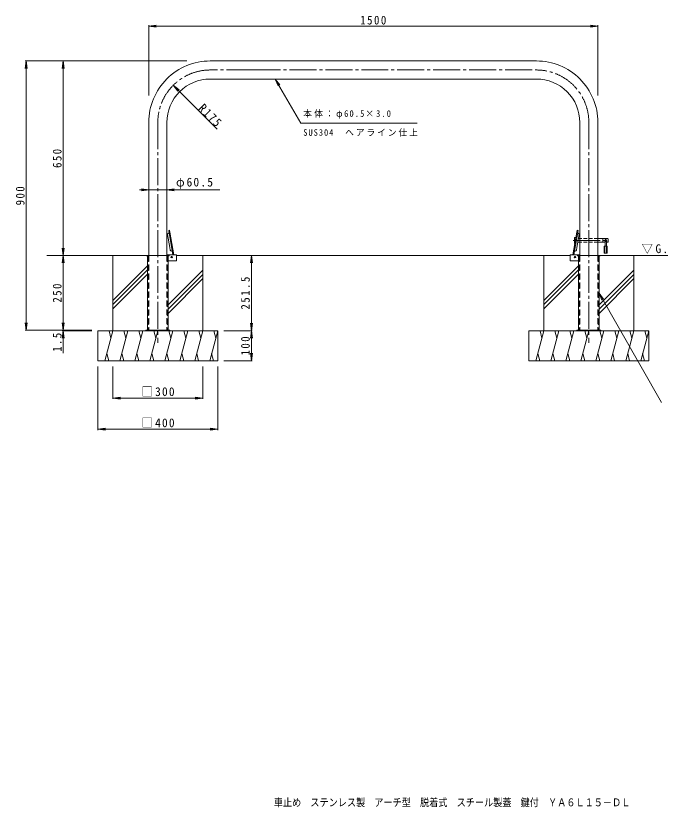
# Model space of a CAD drawing. Units: millimetres, scale not verified. Extents: x -1722 to 1798, y -1460 to 1274.
# Drawn here: x -1722 to 431, y -1370 to 1274 of the extents above; entities that cross this region are included whole.
import ezdxf
from ezdxf.enums import TextEntityAlignment as Align

# ---------------------------------------------------------------- set-up
doc = ezdxf.new("R2010")
doc.units = ezdxf.units.MM
doc.header["$LTSCALE"] = 10
for name, pattern in [('CHAIN1', [8, 5, -1, 1, -1]), ('CHAIN2', [12, 9, -1, 1, -1]), ('DASHED1', [1.8, 1.2, -0.6]), ('DASHED2', [3, 2, -1])]:
    doc.linetypes.add(name, pattern=pattern)
for name, color, linetype, lineweight in [('C-0', 4, 'Continuous', 9), ('C-1', 7, 'Continuous', 9), ('C-2', 4, 'Continuous', 9), ('C-3', 3, 'DASHED2', 9), ('C-4', 7, 'Continuous', 9), ('C-5', 7, 'Continuous', 9), ('C-6', 7, 'Continuous', 9), ('C-A', 2, 'Continuous', 9), ('C-E', 6, 'Continuous', 5)]:
    doc.layers.add(name, color=color, linetype=linetype, lineweight=lineweight)
doc.layers.add('F-F', color=2, linetype='Continuous')
doc.styles.add('ＭＳ ゴシック', font='')
doc.styles.get('ＭＳ ゴシック').set_extended_font_data('MS Gothic')

msp = doc.modelspace()

# ---------------------------------------------------------------- linework, layer by layer
at = {"layer": 'C-0', "color": 7, "linetype": 'CHAIN2'}
for p, q in [((-927.44, 1093.07), (-1072.19, 1093.07)), ((-927.44, 1093.07), (17.31, 1093.07)), ((-1247.19, 918.07), (-1247.19, 181.42)), ((192.31, 918.07), (192.31, 181.42)), ((140.44, 523.55), (259.05, 523.55))]:
    msp.add_line(p, q, dxfattribs=at)
at = {"layer": 'C-0'}
for p, q in [((-1284.69, 473.32), (-1284.69, 471.82)), ((-1284.69, 473.32), (-1284.69, 471.82)), ((-1284.69, 473.32), (-1209.69, 473.32)), ((-1284.69, 471.82), (-1281.19, 471.82)), ((-1281.19, 471.82), (-1281.19, 223.32)), ((-1213.19, 471.82), (-1213.19, 223.32)), ((-1209.69, 471.82), (-1213.19, 471.82)), ((-1209.69, 473.32), (-1209.69, 471.82)), ((154.81, 473.32), (154.81, 471.82)), ((154.81, 473.32), (154.81, 471.82)), ((154.81, 473.32), (229.81, 473.32)), ((154.81, 471.82), (158.31, 471.82)), ((158.31, 471.82), (158.31, 223.32)), ((226.31, 471.82), (226.31, 223.32)), ((229.81, 471.82), (226.31, 471.82)), ((229.81, 473.32), (229.81, 471.82))]:
    msp.add_line(p, q, dxfattribs=at)
at = {"layer": 'C-0', "linetype": 'DASHED2'}
for p, q in [((-1279.69, 471.82), (-1279.69, 223.32)), ((-1214.69, 471.82), (-1214.69, 223.32)), ((159.81, 471.82), (159.81, 223.32)), ((224.81, 471.82), (224.81, 223.32))]:
    msp.add_line(p, q, dxfattribs=at)
at = {"layer": 'C-0', "color": 7, "linetype": 'CHAIN2'}
for centre, start, end in [((-1072.19, 918.07), 89.99976, 180), ((17.31, 918.07), 0, 90.00024)]:
    msp.add_arc(centre, 175, start, end, dxfattribs=at)
at = {"layer": 'C-0', "linetype": 'DASHED2'}
for centre, start, end in [((-1281.19, 471.82), 0, 90), ((-1213.19, 471.82), 90, 180), ((158.31, 471.82), 0, 90), ((226.31, 471.82), 90, 180)]:
    msp.add_arc(centre, 1.5, start, end, dxfattribs=at)
at = {"layer": 'C-1', "color": 3}
for p, q in [((-1185.94, 475.62), (-1216.94, 475.62)), ((-1185.94, 455.12), (-1213.19, 455.12)), ((-1184.44, 456.62), (-1184.44, 474.12)), ((129.56, 456.62), (129.56, 474.12)), ((131.06, 475.62), (162.06, 475.62)), ((131.06, 455.12), (158.31, 455.12))]:
    msp.add_line(p, q, dxfattribs=at)
at = {"layer": 'C-1'}
for p, q in [((-1287.19, 223.32), (-1287.19, 221.82)), ((-1207.19, 223.32), (-1287.19, 223.32)), ((-1259.69, 223.32), (-1259.69, 221.82)), ((-1234.69, 223.32), (-1234.69, 221.82)), ((-1207.19, 223.32), (-1207.19, 221.82)), ((152.31, 223.32), (152.31, 221.82)), ((232.31, 223.32), (152.31, 223.32)), ((179.81, 223.32), (179.81, 221.82)), ((204.81, 223.32), (204.81, 221.82)), ((232.31, 223.32), (232.31, 221.82))]:
    msp.add_line(p, q, dxfattribs=at)
at = {"layer": 'C-1', "color": 3}
for centre, start, end in [((-1185.94, 474.12), 0, 90), ((-1185.94, 456.62), 270, 0), ((131.06, 474.12), 90, 180), ((131.06, 456.62), 180, 270)]:
    msp.add_arc(centre, 1.5, start, end, dxfattribs=at)
at = {"layer": 'C-2', "color": 3}
for p, q in [((-927.44, 1123.32), (-1072.19, 1123.32)), ((-927.44, 1123.32), (17.31, 1123.32)), ((-927.44, 1062.82), (-1072.19, 1062.82)), ((-927.44, 1062.82), (17.31, 1062.82)), ((-1277.44, 918.07), (-1277.44, 473.32)), ((-1216.94, 918.07), (-1216.94, 473.32)), ((162.06, 918.07), (162.06, 473.32)), ((222.56, 918.07), (222.56, 473.32))]:
    msp.add_line(p, q, dxfattribs=at)
at = {"layer": 'C-2'}
for p, q in [((-1208.76, 557.66), (-1211.03, 557.26)), ((-1196.64, 475.62), (-1211.03, 557.26)), ((-1208.76, 557.66), (-1207.56, 550.85)), ((141.75, 475.62), (156.14, 557.26)), ((153.88, 557.66), (152.68, 550.85)), ((153.88, 557.66), (156.14, 557.26)), ((-1214.58, 542.86), (-1207.1, 500.45)), ((-1213.75, 545.5), (-1209.93, 549.32)), ((-1194.3, 475.62), (-1207.56, 550.85)), ((139.41, 475.62), (152.68, 550.85)), ((159.7, 542.86), (152.22, 500.45)), ((158.86, 545.5), (155.05, 549.32)), ((-1205.49, 491.29), (-1207.1, 500.45)), ((-1203.82, 489.1), (-1198.91, 486.81)), ((148.93, 489.1), (144.02, 486.81)), ((150.6, 491.29), (152.22, 500.45))]:
    msp.add_line(p, q, dxfattribs=at)
at = {"layer": 'C-2', "color": 3}
for centre, radius, start, end in [((-1072.19, 918.07), 205.25, 89.99977, 180), ((17.31, 918.07), 205.25, 0, 90.00023), ((-1072.19, 918.07), 144.75, 89.9998, 180), ((17.31, 918.07), 144.75, 0, 90.0002)]:
    msp.add_arc(centre, radius, start, end, dxfattribs=at)
at = {"layer": 'C-2'}
for centre, radius, start, end in [((-1211.63, 543.38), 3, 135.00081, 190.00044), ((-1210.43, 549.81), 0.7, 315.00111, 10.00201), ((155.54, 549.81), 0.7, 169.99799, 224.99889), ((156.74, 543.38), 3, 349.99956, 44.99919), ((-1202.53, 491.81), 3, 190.00035, 244.99828), ((-1199.2, 486.17), 0.7, 9.99756, 64.99773), ((144.32, 486.17), 0.7, 115.00227, 170.00244), ((147.65, 491.81), 3, 295.00172, 349.99965)]:
    msp.add_arc(centre, radius, start, end, dxfattribs=at)
at = {"layer": 'C-3'}
for p, q in [((-1277.44, 473.32), (-1277.44, 223.32)), ((-1216.94, 473.32), (-1216.94, 223.32)), ((162.06, 473.32), (162.06, 223.32)), ((222.56, 473.32), (222.56, 223.32))]:
    msp.add_line(p, q, dxfattribs=at)
at = {"layer": 'C-4'}
for p, q in [((-1277.44, 1239.57), (-1252.66, 1242.84)), ((222.56, 1239.57), (197.77, 1242.84)), ((-1277.44, 1242.57), (-1277.44, 1007.99)), ((-1277.44, 1239.57), (-1252.66, 1236.31)), ((-1277.44, 1239.57), (222.56, 1239.57)), ((222.56, 1239.57), (197.77, 1236.31)), ((222.56, 1242.57), (222.56, 1007.99)), ((-1687.06, 1123.32), (-1690.33, 1098.53)), ((-1690.06, 1123.32), (-1150.49, 1123.32)), ((-1687.06, 1123.32), (-1687.06, 223.32)), ((-1687.06, 1123.32), (-1683.8, 1098.53)), ((-1563.42, 1123.32), (-1566.68, 1098.53)), ((-1563.42, 1123.32), (-1563.42, 473.32)), ((-1563.42, 1123.32), (-1560.16, 1098.53)), ((-1195.9, 1041.85), (-1180.68, 1022.02)), ((-1039.84, 692.87), (-1307.91, 692.87)), ((-1277.44, 692.87), (-1302.23, 696.13)), ((-1277.44, 692.87), (-1302.23, 689.6)), ((-1277.44, 692.87), (-1277.44, 691.07)), ((-1216.94, 692.87), (-1192.16, 696.13)), ((-1216.94, 692.87), (-1216.94, 691.07)), ((-1216.94, 692.87), (-1192.16, 689.6)), ((-1563.42, 473.32), (-1566.68, 498.11)), ((-1563.42, 473.32), (-1560.16, 498.11)), ((-1563.42, 473.32), (-1566.68, 448.54)), ((-1563.42, 473.32), (-1563.42, 223.32)), ((-1563.42, 473.32), (-1560.16, 448.54)), ((-934.8, 473.32), (-938.06, 448.53)), ((-934.8, 221.82), (-934.8, 473.32)), ((-934.8, 473.32), (-931.53, 448.53)), ((-1687.06, 223.32), (-1690.33, 248.11)), ((-1687.06, 223.32), (-1683.8, 248.11)), ((-1563.42, 223.32), (-1566.68, 248.11)), ((-1563.42, 223.32), (-1566.68, 248.11)), ((-1563.42, 223.32), (-1560.16, 248.11)), ((-1563.42, 223.32), (-1560.16, 248.11)), ((-934.8, 221.82), (-938.06, 246.61)), ((-934.8, 221.82), (-931.53, 246.61)), ((-1690.06, 223.32), (-1467.19, 223.32)), ((-1563.42, 221.82), (-1566.68, 197.03)), ((-1566.42, 221.82), (-1467.19, 221.82)), ((-1563.42, 223.32), (-1563.42, 221.82)), ((-1563.42, 221.82), (-1560.16, 197.03)), ((-1563.42, 221.82), (-1563.42, 146.87)), ((-931.8, 221.82), (-1027.19, 221.82)), ((-934.8, 221.82), (-938.06, 197.03)), ((-934.8, 121.82), (-934.8, 221.82)), ((-934.8, 221.82), (-931.53, 197.03)), ((-934.8, 121.82), (-938.06, 146.61)), ((-934.8, 121.82), (-931.53, 146.61)), ((-931.8, 121.82), (-1027.19, 121.82)), ((-1447.19, -110.28), (-1447.19, 101.82)), ((-1397.19, -6.17), (-1397.19, 101.82)), ((-1097.19, -6.17), (-1097.19, 101.82)), ((-1047.19, -110.28), (-1047.19, 101.82)), ((-1397.19, -3.17), (-1372.41, 0.09)), ((-1097.19, -3.17), (-1121.98, 0.09)), ((-1397.19, -3.17), (-1097.19, -3.17)), ((-1397.19, -3.17), (-1372.41, -6.43)), ((-1097.19, -3.17), (-1121.98, -6.43)), ((-1447.19, -107.28), (-1422.41, -104.02)), ((-1047.19, -107.28), (-1071.98, -104.02)), ((-1447.19, -107.28), (-1047.19, -107.28)), ((-1447.19, -107.28), (-1422.41, -110.55)), ((-1047.19, -107.28), (-1071.98, -110.55))]:
    msp.add_line(p, q, dxfattribs=at)
msp.add_lwpolyline([(-1049.45, 895.31), (-1195.9, 1041.85), (-1176.06, 1026.63)], dxfattribs=at)
at = {"layer": 'C-5'}
for p, q in [((-854.9, 1062.82), (-845.34, 1039.72)), ((-854.9, 1062.82), (-839.68, 1042.98)), ((-854.9, 1062.82), (-845.34, 1039.72)), ((-854.9, 1062.82), (-839.68, 1042.98)), ((-854.9, 1062.82), (-845.34, 1039.72)), ((-854.9, 1062.82), (-839.68, 1042.98)), ((-854.9, 1062.82), (-769.11, 915.15)), ((-381.58, 915.16), (-769.11, 915.15)), ((226.31, 346.96), (235.87, 323.86)), ((226.31, 346.96), (435.42, -17.83)), ((226.31, 346.96), (241.53, 327.12))]:
    msp.add_line(p, q, dxfattribs=at)
at = {"layer": 'C-6'}
for p, q in [((144.57, 514.56), (144.57, 532.56)), ((145.57, 533.56), (149.63, 533.56)), ((162.06, 529.56), (157.35, 529.56)), ((255.57, 529.56), (222.56, 529.56)), ((238.57, 529.56), (238.57, 517.56)), ((146.1, 513.56), (145.57, 513.56)), ((162.06, 517.56), (155.23, 517.56)), ((246.32, 517.56), (222.56, 517.56)), ((255.57, 517.56), (250.82, 517.56)), ((256.57, 528.56), (256.57, 518.56))]:
    msp.add_line(p, q, dxfattribs=at)
at = {"layer": 'C-6', "linetype": 'DASHED1'}
for p, q in [((222.56, 529.56), (162.06, 529.56)), ((222.56, 517.56), (162.06, 517.56))]:
    msp.add_line(p, q, dxfattribs=at)
at = {"layer": 'C-6', "linetype": 'CHAIN1'}
msp.add_line((248.57, 528.07), (248.57, 519.01), dxfattribs=at)
at = {"layer": 'C-6', "color": 6, "lineweight": 5}
for p, q in [((-1284.69, 473.32), (-1618.44, 473.32)), ((-1184.44, 473.32), (129.56, 473.32)), ((222.56, 473.32), (498.97, 473.32))]:
    msp.add_line(p, q, dxfattribs=at)
at = {"layer": 'C-6'}
for centre, radius, start, end in [((145.57, 532.56), 1, 90, 180), ((255.57, 528.56), 1, 0, 90), ((145.57, 514.56), 1, 180, 270), ((248.57, 523.56), 3.5, 310.00473, 229.99223), ((255.57, 518.56), 1, 270, 0)]:
    msp.add_arc(centre, radius, start, end, dxfattribs=at)
at = {"layer": 'C-A'}
for p, q in [((243.57, 504.56), (253.57, 504.56)), ((245.82, 504.56), (245.82, 481.06)), ((246.32, 522.31), (246.32, 504.56)), ((250.82, 522.31), (250.82, 504.56)), ((251.32, 504.56), (251.32, 481.06)), ((253.57, 504.56), (253.57, 481.06))]:
    msp.add_line(p, q, dxfattribs=at)
msp.add_lwpolyline([(243.57, 504.56), (243.57, 481.06), (253.57, 481.06)], dxfattribs=at)
msp.add_arc((248.57, 522.31), 2.25, 0, 180, dxfattribs=at)
at = {"layer": 'C-E'}
for p, q in [((-1481.41, 473.32), (-1284.69, 473.32)), ((-1397.19, 221.82), (-1397.19, 473.32)), ((-1184.44, 473.32), (-1013.79, 473.32)), ((-1097.19, 221.82), (-1097.19, 473.32)), ((-541.91, 473.32), (129.56, 473.32)), ((42.31, 221.82), (42.31, 473.32)), ((229.81, 473.32), (425.71, 473.32)), ((342.31, 221.82), (342.31, 473.32)), ((-1281.19, 439.13), (-1397.19, 323.13)), ((-1281.19, 424.99), (-1397.19, 308.99)), ((-1097.19, 424.25), (-1213.19, 308.25)), ((158.31, 439.13), (42.31, 323.13)), ((158.31, 424.99), (42.31, 308.99)), ((342.31, 424.25), (226.31, 308.25)), ((-1281.19, 410.84), (-1397.19, 294.84)), ((-1097.19, 410.1), (-1213.19, 294.1)), ((158.31, 410.85), (42.31, 294.85)), ((342.31, 410.11), (226.31, 294.11)), ((-1097.19, 395.96), (-1213.19, 279.96)), ((342.31, 395.96), (226.31, 279.96)), ((-1447.19, 221.82), (-1047.19, 221.82)), ((-1447.19, 121.82), (-1447.19, 221.82)), ((-1397.19, 221.82), (-1423.99, 121.82)), ((-1410.24, 221.82), (-1403.72, 197.47)), ((-1347.19, 221.82), (-1373.99, 121.82)), ((-1360.24, 221.82), (-1353.72, 197.47)), ((-1297.19, 221.82), (-1323.99, 121.82)), ((-1310.24, 221.82), (-1303.72, 197.47)), ((-1247.19, 221.82), (-1273.99, 121.82)), ((-1260.24, 221.82), (-1253.72, 197.47)), ((-1197.19, 221.82), (-1223.99, 121.82)), ((-1210.24, 221.82), (-1203.72, 197.47)), ((-1147.19, 221.82), (-1173.99, 121.82)), ((-1160.24, 221.82), (-1153.72, 197.47)), ((-1097.19, 221.82), (-1123.99, 121.82)), ((-1110.24, 221.82), (-1103.72, 197.47)), ((-1047.19, 221.82), (-1073.99, 121.82)), ((-1060.24, 221.82), (-1053.72, 197.47)), ((-1047.19, 121.82), (-1047.19, 221.82)), ((-7.69, 221.82), (392.31, 221.82)), ((-7.69, 121.82), (-7.69, 221.82)), ((42.31, 221.82), (15.51, 121.82)), ((29.26, 221.82), (35.78, 197.47)), ((92.31, 221.82), (65.51, 121.82)), ((79.26, 221.82), (85.78, 197.47)), ((142.31, 221.82), (115.51, 121.82)), ((129.26, 221.82), (135.78, 197.47)), ((192.31, 221.82), (165.51, 121.82)), ((179.26, 221.82), (185.78, 197.47)), ((242.31, 221.82), (215.51, 121.82)), ((229.26, 221.82), (235.78, 197.47)), ((292.31, 221.82), (265.51, 121.82)), ((279.26, 221.82), (285.78, 197.47)), ((342.31, 221.82), (315.51, 121.82)), ((329.26, 221.82), (335.78, 197.47)), ((392.31, 221.82), (365.51, 121.82)), ((379.26, 221.82), (385.78, 197.47)), ((392.31, 121.82), (392.31, 221.82)), ((-1410.94, 121.82), (-1417.46, 146.17)), ((-1360.94, 121.82), (-1367.46, 146.17)), ((-1310.94, 121.82), (-1317.46, 146.17)), ((-1260.94, 121.82), (-1267.46, 146.17)), ((-1210.94, 121.82), (-1217.46, 146.17)), ((-1160.94, 121.82), (-1167.46, 146.17)), ((-1110.94, 121.82), (-1117.46, 146.17)), ((-1060.94, 121.82), (-1067.46, 146.17)), ((28.56, 121.82), (22.04, 146.17)), ((78.56, 121.82), (72.04, 146.17)), ((128.56, 121.82), (122.04, 146.17)), ((178.56, 121.82), (172.04, 146.17)), ((228.56, 121.82), (222.04, 146.17)), ((278.56, 121.82), (272.04, 146.17)), ((328.56, 121.82), (322.04, 146.17)), ((378.56, 121.82), (372.04, 146.17)), ((-1447.19, 121.82), (-1047.19, 121.82)), ((-7.69, 121.82), (392.31, 121.82))]:
    msp.add_line(p, q, dxfattribs=at)
at = {"layer": 'C-E', "color": 4, "lineweight": 9}
for centre in [(-1200.84, 467.82), (145.96, 467.82)]:
    msp.add_circle(centre, 2.5, dxfattribs=at)

# ---------------------------------------------------------------- texts
at = {"layer": 'C-4', "color": 2, "char_height": 29.33, "attachment_point": 7, "style": 'ＭＳ ゴシック'}
for s, insert in [('\\T1.28;\\W0.9;1500', (-571.19, 1244.57)), ('\\T1.22;\\W0.95;φ60.5', (-1186.48, 695.87)), ('\\T1.21;\\W0.95;□300', (-1302.19, 2.83)), ('\\T1.21;\\W0.95;□400', (-1302.19, -101.28))]:
    msp.add_mtext(s, dxfattribs=dict(at, insert=insert))
for s, insert, rotation in [('\\T1.28;\\W0.9;R175', (-1114.13, 962.09), 315), ('\\T1.27;\\W0.9;650', (-1568.42, 765.82), 90), ('\\T1.27;\\W0.9;900', (-1692.06, 640.82), 90), ('\\T1.28;\\W0.9;251.5', (-939.8, 292.57), 90), ('\\T1.27;\\W0.9;250', (-1568.42, 315.82), 90), ('\\T1.27;\\W0.9;1.5', (-1568.42, 151.4), 90), ('\\T1.27;\\W0.9;100', (-939.8, 139.32), 90)]:
    msp.add_mtext(s, dxfattribs=dict(at, insert=insert, rotation=rotation))
at = {"layer": 'C-5', "char_height": 21.99, "attachment_point": 7, "style": 'ＭＳ ゴシック'}
for s, insert in [('\\T1.25;\\W0.95;本体：φ60.5×3.0', (-761.58, 930.56)), ('\\T1.22;\\W0.95;SUS304\u3000ヘアライン仕上', (-761.58, 870.81))]:
    msp.add_mtext(s, dxfattribs=dict(at, insert=insert))
at = {"layer": 'C-5', "color": 2, "insert": (368.52, 478.55), "char_height": 29.33, "attachment_point": 7, "style": 'ＭＳ ゴシック'}
msp.add_mtext('\\T1.22;\\W0.95;▽G.L.', dxfattribs=at)
at = {"layer": 'F-F', "style": 'ＭＳ ゴシック', "width": 0.85}
msp.add_text('車止め\u3000ステンレス製\u3000アーチ型\u3000脱着式\u3000スチール製蓋\u3000鍵付\u3000ＹＡ６Ｌ１５－ＤＬ', height=25.66, dxfattribs=at).set_placement((-860, -1374.79), align=Align.BOTTOM_LEFT)

doc.saveas('drawing.dxf')
